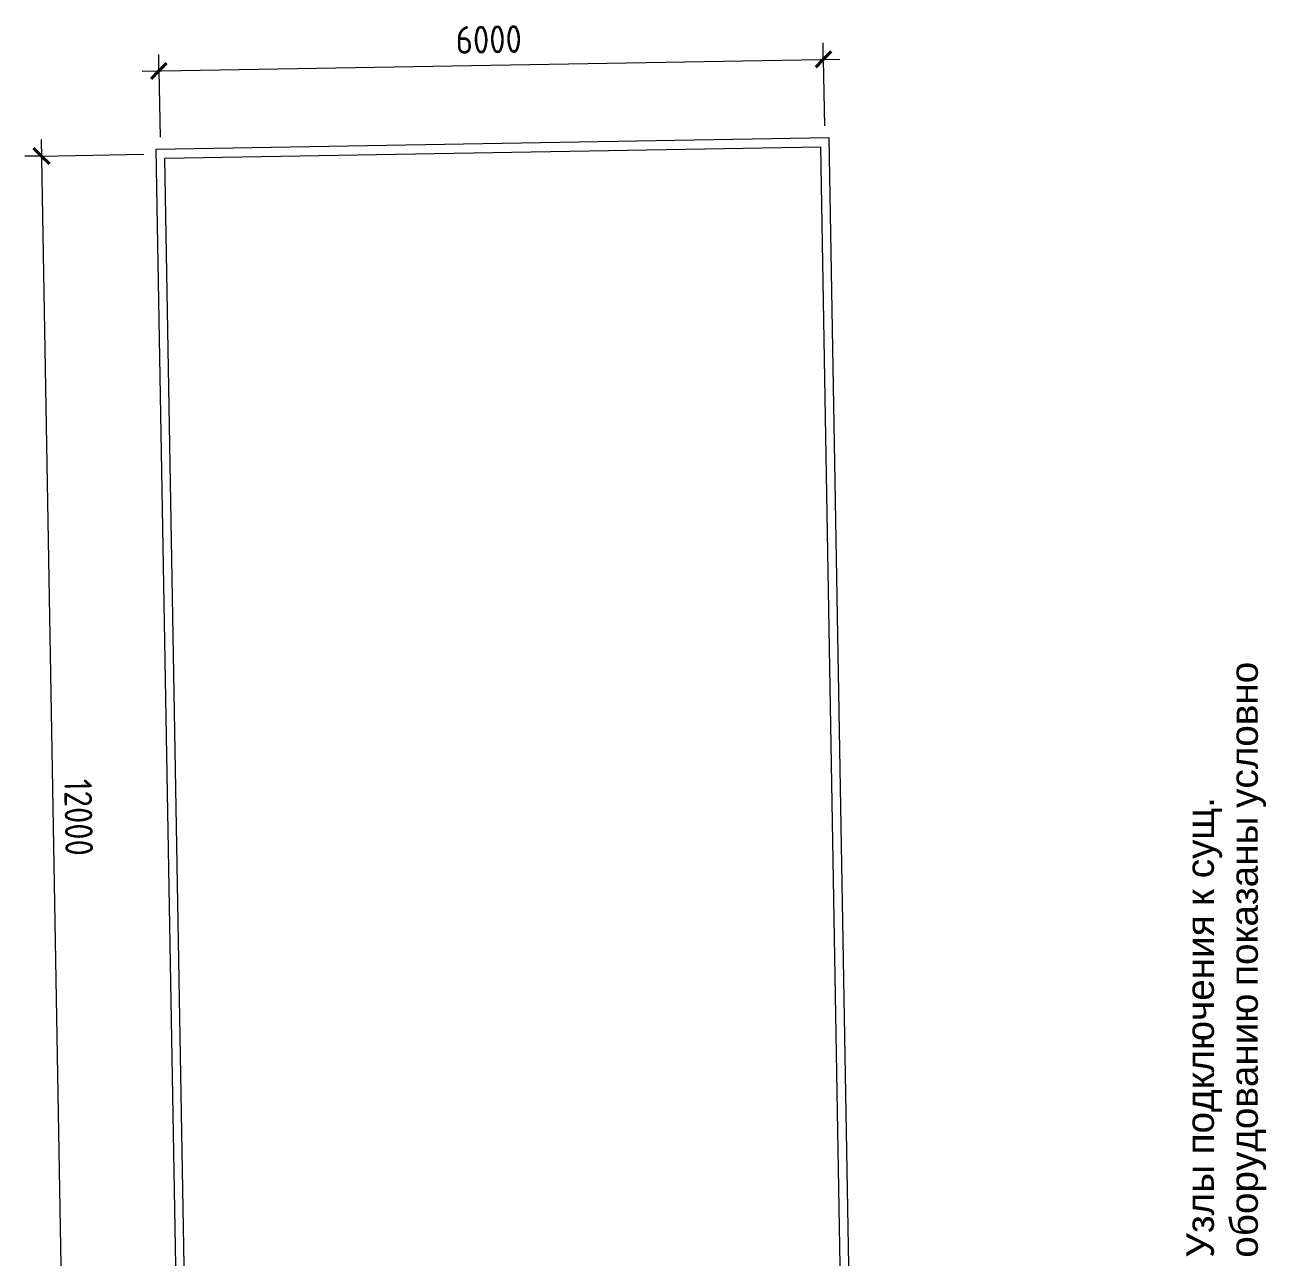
# Model space of a CAD drawing. Header units: millimetres. Extents: x -6115 to 17030, y -699 to 33206.
# Drawn here: x -3566 to 7643, y 21855 to 32983 of the extents above; entities that cross this region are included whole.
import ezdxf

# ---------------------------------------------------------------- set-up
doc = ezdxf.new("R2010")
doc.units = ezdxf.units.MM
for name, color, linetype, lineweight in [('A-____-____-DIMS', 211, 'Continuous', 9), ('A-____-____-DIMS-100', 211, 'Continuous', 9), ('A-WALL-____-MCUT', 113, 'Continuous', 18), ('G-____-____-TEXT', 231, 'Continuous', 9)]:
    doc.layers.add(name, color=color, linetype=linetype, lineweight=lineweight)
doc.styles.add('Arial', font='arial.ttf', dxfattribs={"height": 250})
doc.styles.add('GOST Common', font='GOST_Common.ttf', dxfattribs={"width": 0.9, "height": 250})
doc.dimstyles.new('ADSK_Основной_2_5_мм', dxfattribs={"dimscale": 304.8, "dimtxt": 0.824897, "dimasz": 0.463911, "dimexe": 0.492126, "dimexo": 0.001615, "dimgap": 0.098425, "dimtad": 1, "dimdec": 0, "dimlfac": 304.8, "dimzin": 0, "dimdsep": 46, "dimtxsty": 'GOST Common', "dimblk1": 'OBLIQUE', "dimblk2": 'OBLIQUE', "dimsah": 1, "dimcen": 0.09, "dimdle": 0.492126, "dimazin": 0, "dimtfac": 1, "dimtdec": 4, "dimtix": 1, "dimtmove": 0, "dimatfit": 3, "dimfxl": 1, "dimtvp": 1, "dimtolj": 1, "dimtzin": 0, "dimlwd": 20, "dimlwe": 20, "dimarcsym": 2})

# ---------------------------------------------------------------- blocks, each defined once
blk = doc.blocks.new('DIMBLOCK4-Генплан для листа')
at = {"layer": 'A-____-____-DIMS-100', "lineweight": 20}
for p, q in [((-3418, 31948), (-3204, 19650)), ((-3416, 31798), (-3566, 31796)), ((-3416, 31798), (-2492, 31814)), ((-3206, 19800), (-3356, 19798)), ((-3206, 19800), (-2282, 19816))]:
    blk.add_line(p, q, dxfattribs=at)
at = {"layer": 'A-____-____-DIMS-100', "lineweight": 40}
for p, q in [((-3416, 31798), (-3487, 31868)), ((-3416, 31798), (-3344, 31729)), ((-3206, 19800), (-3278, 19870)), ((-3206, 19800), (-3134, 19731))]:
    blk.add_line(p, q, dxfattribs=at)
at = {"layer": 'A-____-____-DIMS-100', "color": 0, "lineweight": 20, "insert": (-2961, 26176), "char_height": 250, "width": 889.8, "attachment_point": 1, "rotation": 271, "line_spacing_factor": 1.022761, "style": 'GOST Common'}
blk.add_mtext('12000', dxfattribs=at)
blk = doc.blocks.new('_Oblique')
at = {"color": 0, "linetype": 'ByBlock', "lineweight": -2}
blk.add_line((-0.5, -0.5), (0.5, 0.5), dxfattribs=at)
blk = doc.blocks.new('DIMBLOCK5-Генплан для листа')
at = {"layer": 'A-____-____-DIMS-100', "lineweight": 20}
for p, q in [((3644, 32671), (3642, 32821)), ((-2505, 32564), (3794, 32673)), ((-2355, 32566), (-2357, 32716)), ((3644, 32671), (3655, 32072)), ((-2355, 32566), (-2344, 31967))]:
    blk.add_line(p, q, dxfattribs=at)
at = {"layer": 'A-____-____-DIMS-100', "lineweight": 40}
for p, q in [((3644, 32671), (3714, 32743)), ((-2355, 32566), (-2285, 32638)), ((3644, 32671), (3575, 32599)), ((-2355, 32566), (-2424, 32494))]:
    blk.add_line(p, q, dxfattribs=at)
at = {"layer": 'A-____-____-DIMS-100', "color": 0, "lineweight": 20, "insert": (323, 32970), "char_height": 250, "width": 756.84, "attachment_point": 1, "rotation": 1, "line_spacing_factor": 1.022761, "style": 'GOST Common'}
blk.add_mtext('6000', dxfattribs=at)

msp = doc.modelspace()

# ---------------------------------------------------------------- linework, layer by layer
at = {"layer": 'A-WALL-____-MCUT'}
for p, q in [((3696.8384, 31962.4451), (-2382.2356, 31856.3345)), ((3907.6635, 19884.285), (3696.8384, 31962.4451)), ((-2382.2356, 31856.3345), (-2171.4105, 19778.1743)), ((-2300.8516, 31777.7429), (3618.2468, 31881.0611)), ((3618.2468, 31881.0611), (3826.2795, 19962.8766)), ((-2092.8189, 19859.5583), (-2300.8516, 31777.7429))]:
    msp.add_line(p, q, dxfattribs=at)

# ---------------------------------------------------------------- texts
at = {"layer": 'G-____-____-TEXT', "color": 7, "char_height": 250, "attachment_point": 1, "rotation": 90, "style": 'Arial'}
for s, insert, width in [('условно', (7317.1015, 25911.3906), 1571.3075), ('сущ', (6920.2265, 25276.3906), 769.62), ('. ', (6920.2265, 25911.3906), 240.50625), ('\\fArial|b0|i0|c204|p34|; ', (7317.1015, 25812.1718), 120.253125), ('показаны', (7317.1015, 24304.0468), 1827.8475), ('\\fArial|b0|i0|c204|p34|; ', (6920.2265, 25177.1718), 120.253125), ('\\fArial|b0|i0|c204|p34|;к', (6920.2265, 25025.0364), 184.388125), ('\\fArial|b0|i0|c204|p34|; ', (6920.2265, 24925.8176), 120.253125), ('подключения', (6920.2265, 22782.6926), 2597.4675), ('оборудованию', (7317.1015, 21850.0364), 2854.0075), ('\\fArial|b0|i0|c204|p34|; ', (7317.1015, 24204.8281), 120.253125), ('\\fArial|b0|i0|c204|p34|; ', (6920.2265, 22683.4739), 120.253125), ('Узлы', (6920.2265, 21850.0364), 1010.12625)]:
    msp.add_mtext(s, dxfattribs=dict(at, insert=insert, width=width))

# ---------------------------------------------------------------- dimensions: what is measured, and where the dimension line sits
at = {"layer": 'A-____-____-DIMS', "lineweight": 20}
for base, p2, angle, override, picture, middle in [((3644.4669, 32670.8579), (3657.5426, 31921.7531), 1, {"dimpost": '<>', "dimfxl": 6000}, 'DIMBLOCK5-Генплан для листа', (642.2187, 32773.4771)), ((-3206.1215, 19800.1195), (-2132.1147, 19818.8663), 271, {"dimpost": '<>', "dimfxl": 12000}, 'DIMBLOCK4-Генплан для листа', (-3155.8596, 25801.9108))]:
    dim = msp.add_linear_dim(base=base, p1=(-2341.5436, 31817.0387), p2=p2, angle=angle, dimstyle='ADSK_Основной_2_5_мм', override=override, dxfattribs=at)
    dim.commit()
    dim.dimension.update_dxf_attribs({"geometry": picture, "text_midpoint": middle})

doc.saveas('drawing.dxf')
